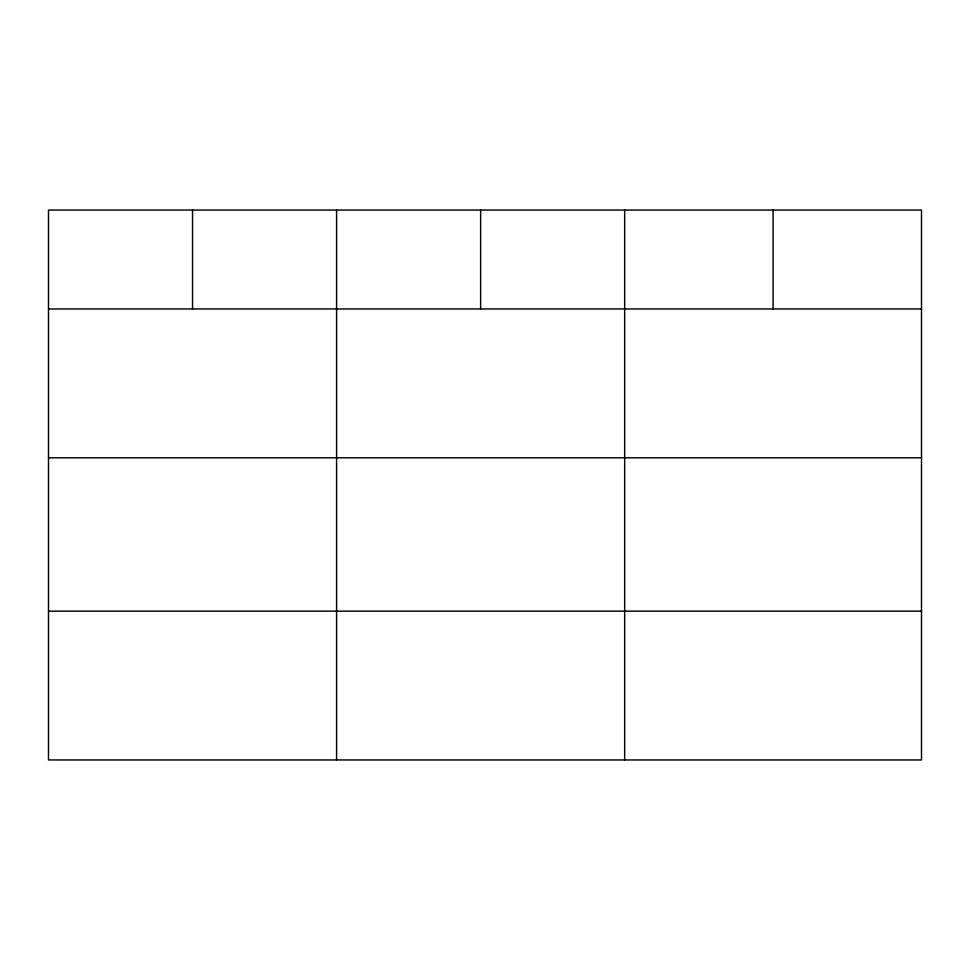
<?xml version="1.0" encoding="UTF-8"?>
<svg xmlns="http://www.w3.org/2000/svg" width="970" height="970" viewBox="0 0 970 970"><rect width="100%" height="100%" fill="white"/><g stroke="black" fill="none" stroke-linecap="round" stroke-linejoin="round"><path stroke-width="1.45" d="M921.5 457.791L921.5 210.041L48.5 210.041L48.5 759.959L921.5 759.959L921.5 457.791L48.5 457.791M48.5 308.957L921.5 308.957M48.5 611.136L921.5 611.136M773.09 210.041L773.09 308.957M624.68 210.041L624.68 759.959M480.635 210.041L480.635 308.957M336.59 210.041L336.59 759.959M192.545 210.041L192.545 308.957"/></g></svg>
